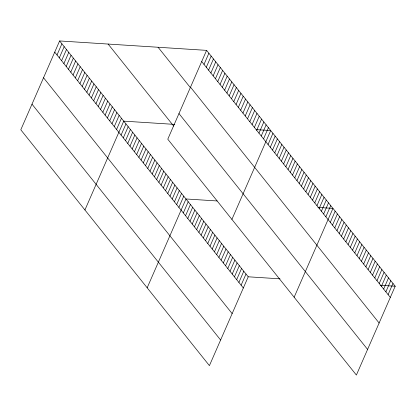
<?xml version="1.0" encoding="UTF-8"?>
<svg xmlns="http://www.w3.org/2000/svg" width="416" height="416" viewBox="0 0 416 416"><rect width="100%" height="100%" fill="white"/><g stroke="black" fill="none" stroke-linecap="round" stroke-linejoin="round"><path stroke-width="0.62" d="M59.613 40.945L20.8 129.782L209.414 365.633L248.222 276.801L59.613 40.945L206.586 50.367L395.2 286.218L356.387 375.055L167.778 139.199L206.586 50.367M57.018 54.985L61.901 43.81M59.306 57.85L64.189 46.675M61.599 60.715L66.482 49.54M63.887 63.58L68.77 52.4M66.18 66.44L71.063 55.266M68.468 69.306L73.351 58.131M70.762 72.171L75.644 60.996M73.05 75.036L77.932 63.856M75.343 77.896L80.226 66.721M77.631 80.761L82.514 69.586M79.919 83.626L84.802 72.452M82.212 86.492L87.095 75.312M84.5 89.352L89.383 78.177M86.793 92.217L91.676 81.042M89.081 95.082L93.964 83.907M91.374 97.947L96.257 86.767M93.662 100.807L98.545 89.632M95.956 103.672L100.838 92.498M98.244 106.538L103.126 95.363M100.532 109.403L105.414 98.228M102.825 112.263L107.708 101.088M105.113 115.128L109.996 103.953M107.406 117.993L112.289 106.818M109.694 120.858L114.577 109.684M111.987 123.724L116.87 112.544M114.275 126.584L119.158 115.409M116.568 129.449L121.451 118.274M84.926 209.971L123.739 121.139L174.803 124.41M121.082 135.091L125.96 123.916M123.302 137.873L128.185 126.698M125.523 140.65L130.406 129.475M127.748 143.432L132.631 132.257M129.969 146.214L134.852 135.034M132.194 148.99L137.077 137.816M134.415 151.772L139.298 140.592M136.64 154.549L141.523 143.374M138.861 157.331L143.744 146.156M141.086 160.108L145.969 148.933M143.307 162.89L148.19 151.715M145.532 165.667L150.415 154.492M147.753 168.449L152.636 157.274M149.978 171.231L154.861 160.051M152.199 174.008L157.082 162.833M154.424 176.79L159.307 165.61M203.996 64.407L208.879 53.232M156.645 179.566L161.528 168.392M206.284 67.272L211.167 56.098M158.87 182.348L163.753 171.174M208.572 70.138L213.455 58.958M161.091 185.125L165.974 173.95M210.865 72.998L215.748 61.823M163.316 187.907L168.199 176.732M213.153 75.863L218.036 64.688M165.537 190.684L170.42 179.509M215.446 78.728L220.329 67.553M167.762 193.466L172.645 182.291M217.734 81.593L222.617 70.413M169.983 196.248L174.866 185.068M220.028 84.453L224.91 73.278M172.208 199.025L177.091 187.85M222.316 87.318L227.198 76.144M174.429 201.807L179.312 190.627M224.609 90.184L229.492 79.009M176.654 204.584L181.537 193.409M226.897 93.049L231.78 81.869M178.875 207.366L183.758 196.191M229.185 95.909L234.068 84.734M147.17 287.799L185.983 198.968L217.162 200.964M231.478 98.774L236.361 87.599M183.321 212.924L188.204 201.75M233.766 101.639L238.649 90.464M185.546 215.701L190.429 204.526M236.059 104.504L240.942 93.324M187.767 218.483L192.65 207.308M238.347 107.364L243.23 96.19M189.992 221.265L194.875 210.085M240.64 110.23L245.523 99.055M192.213 224.042L197.096 212.867M242.928 113.095L247.811 101.92M194.438 226.824L199.321 215.644M245.222 115.96L250.104 104.78M196.659 229.601L201.542 218.426M247.51 118.82L252.392 107.645M198.884 232.383L203.767 221.208M249.798 121.685L254.68 110.51M201.105 235.16L205.988 223.985M252.091 124.55L256.974 113.376M203.33 237.942L208.213 226.767M254.379 127.416L259.262 116.236M205.551 240.718L210.434 229.544M256.672 130.276L261.555 119.101M207.776 243.5L212.659 232.326M258.96 133.141L263.843 121.966M209.997 246.282L214.88 235.102M261.253 136.006L266.136 124.831M212.222 249.059L217.105 237.884M263.541 138.871L268.424 127.691M214.443 251.841L219.326 240.661M231.904 219.388L270.717 130.556L256.282 129.631M216.668 254.618L221.551 243.443M268.055 144.513L272.938 133.338M218.889 257.4L223.772 246.225M270.28 147.29L275.163 136.115M221.114 260.177L225.997 249.002M272.501 150.072L277.384 138.897M223.335 262.959L228.218 251.784M274.726 152.854L279.604 141.674M225.56 265.736L230.443 254.561M276.947 155.631L281.83 144.456M227.781 268.518L232.664 257.343M279.167 158.413L284.05 147.233M230.006 271.3L234.889 260.12M281.393 161.19L286.276 150.015M232.227 274.076L237.11 262.902M283.613 163.972L288.496 152.797M234.452 276.858L239.335 265.678M285.839 166.748L290.722 155.574M236.673 279.635L241.556 268.46M288.059 169.53L292.942 158.356M238.898 282.417L243.776 271.242M290.285 172.307L295.168 161.132M241.119 285.194L246.002 274.019M292.505 175.089L297.388 163.914M294.731 177.871L299.614 166.691M296.951 180.648L301.834 169.473M299.177 183.43L304.06 172.25M301.397 186.207L306.28 175.032M303.623 188.989L308.506 177.814M305.843 191.766L310.726 180.591M308.069 194.548L312.952 183.373M310.289 197.324L315.172 186.15M312.515 200.106L317.398 188.932M314.735 202.888L319.618 191.708M316.961 205.665L321.844 194.49M319.181 208.447L324.064 197.267M321.407 211.224L326.29 200.049M323.627 214.006L328.51 202.831M325.853 216.783L330.736 205.608M294.148 297.222L332.956 208.39L317.944 207.428M330.299 222.342L335.182 211.167M332.519 225.124L337.402 213.949M334.745 227.906L339.628 216.726M336.965 230.682L341.848 219.508M339.191 233.464L344.074 222.284M341.411 236.241L346.294 225.066M343.637 239.023L348.52 227.848M345.857 241.8L350.74 230.625M348.083 244.582L352.966 233.407M350.303 247.359L355.186 236.184M352.529 250.141L357.412 238.966M354.749 252.923L359.632 241.743M356.975 255.7L361.858 244.525M359.195 258.482L364.078 247.302M361.421 261.258L366.304 250.084M363.641 264.04L368.524 252.866M365.867 266.817L370.75 255.642M368.087 269.599L372.97 258.424M370.313 272.376L375.196 261.201M372.533 275.158L377.416 263.983M374.759 277.94L379.642 266.76M376.979 280.717L381.862 269.542M379.205 283.499L384.088 272.319M381.425 286.276L386.308 275.101M383.651 289.058L388.534 277.883M385.871 291.834L390.754 280.66M388.097 294.616L392.98 283.442M248.222 276.801L279.984 278.834M380.188 285.256L395.2 286.218M201.703 61.542L390.317 297.393M190.507 87.173L379.122 323.024M158.085 47.258L190.148 87.355M178.974 113.573L367.588 349.424M108.113 44.054L173.722 126.1M54.73 52.125L243.339 287.976M43.529 77.75L232.144 313.602M31.996 104.156L220.61 340.007"/></g></svg>
